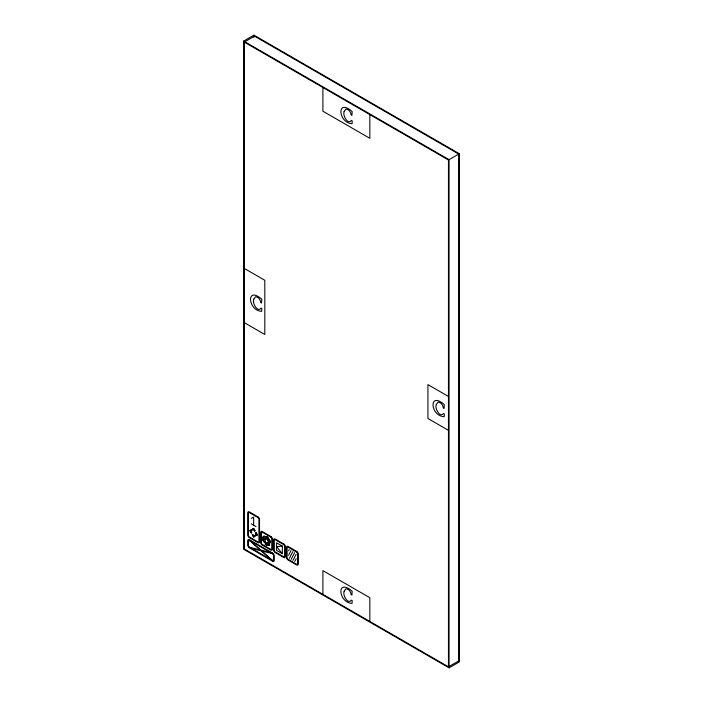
<?xml version="1.0" encoding="UTF-8"?>
<svg xmlns="http://www.w3.org/2000/svg" width="703" height="703" viewBox="0 0 703 703"><rect width="100%" height="100%" fill="white"/><g stroke="black" fill="none" stroke-linecap="round" stroke-linejoin="round"><path stroke-width="1.05" d="M269.847 540.528L270.11 541.951L268.88 541.951M263.036 536.89L263.08 538.946M269.513 545.133L269.706 543.261L267.913 542.057L267.729 544.192L268.845 545.379M263.001 539.676L263.915 539.298M288.573 550.748L289.188 549.535M288.573 555.326L291.016 550.528M292.817 551.574L289.364 558.349M291.165 559.403L294.619 552.611M292.966 560.44L296.139 554.21M294.768 561.477L296.183 558.7M264.416 542.312L265.356 541.301M265.356 544.131L266.604 545.405M265.593 544.087L265.224 544.482L265.374 542.488L267.017 542.558L266.639 542.962L268.335 545.379L266.797 545.352M243.677 41.082L253.941 35.15L459.323 153.729L459.323 661.918L449.059 667.85L243.677 549.271L243.677 41.082L449.059 159.66L449.059 667.85M244.257 42.092L254.53 36.169L458.743 154.062L458.743 660.908L448.47 666.831L244.257 548.938L244.257 42.092L448.47 159.994L459.323 153.729M251.182 529.763L249.837 530.537L251.182 532.874M252.298 529.113L253.651 528.34L254.996 530.668M251.279 529.93L250.031 530.651L251.279 532.821M252.395 529.28L253.651 528.559L254.899 530.73M251.648 530.37L250.593 530.976L251.648 532.795M252.597 529.816L253.651 529.218L254.697 531.029M251.744 530.537L250.786 531.09L251.744 532.742M252.693 529.983L253.651 529.438L254.6 531.09M254.6 535.493L253.651 536.046L252.693 534.394M255.558 534.939L256.507 534.394L255.558 532.742M254.697 535.66L253.651 536.266L252.597 534.447M255.655 535.106L256.7 534.5L255.655 532.681M254.899 536.196L253.651 536.925L252.395 534.755M256.015 535.554L257.272 534.834L256.015 532.663M254.996 536.363L253.651 537.145L252.298 534.807M256.112 535.721L257.465 534.939L256.112 532.61M263.203 536.828L264.319 536.776L263.924 535.827L265.391 537.821L265.189 539.781L264.969 538.814L263.274 538.779M251.305 518.41L253.651 517.092L253.651 525.22M282.342 546.117L276.595 546.6L282.342 553.709L282.342 546.117L276.595 542.804L276.595 550.396L282.342 553.709M264.187 536.644C262.087 535.958 262.527 540.493 264.917 538.946M267.905 538.902L266.296 538.858L265.637 536.784L266.894 536.828M265.47 542.619L266.718 542.681L268.019 545.01M267.078 536.732L268.054 538.428M244.257 268.414L264.803 280.269L264.803 334.479L244.257 322.615M448.47 396.474L427.934 384.62L427.934 418.496L448.47 430.35M251.305 523.867L255.997 526.573M268.071 540.484L267.439 540.062L268.871 542.083L270.488 542.083L269.864 541.679L269.82 540.299M267.799 540.422L268.115 537.725L269.68 540.045M268.379 545.3L266.428 545.089M267.456 537.101L265.506 536.653L266.244 538.99L268.001 539.034L267.896 537.821M263.3 540.756L264.442 542.488L265.497 541.354L263.924 539.166L263.036 539.315L263.089 540.387M263.23 540.809L262.896 539.974M448.47 159.994L448.47 666.831M369.84 114.598L369.84 138.315L322.897 111.206L322.897 87.497M369.84 621.434L369.84 597.717L322.897 570.616L322.897 594.334M253.941 35.15L253.941 37.347M253.774 299.179C251.955 302.931 257.693 313.134 261.059 308.099L261.868 308.564L261.683 311.341C247.816 310.735 245.804 285.356 261.797 299.206L261.56 303.046L260.734 302.571C260.541 299.821 258.502 296.771 255.514 296.771L253.774 299.179M344.145 111.487C342.317 115.239 348.064 125.442 351.421 120.406L352.229 120.872L352.054 123.649C338.187 123.043 336.175 97.664 352.159 111.513L351.931 115.354L351.105 114.879C350.911 112.129 348.873 109.079 345.885 109.079L344.145 111.487M344.145 591.223C342.317 594.966 348.064 605.178 351.421 600.142L352.229 600.608L352.054 603.385C338.187 602.77 336.175 577.4 352.159 591.249L351.931 595.09L351.105 594.615C350.911 591.856 348.873 588.815 345.885 588.815L344.145 591.223M436.273 404.541C434.454 408.294 440.192 418.496 443.549 413.461L444.366 413.926L444.182 416.703C430.315 416.097 428.303 390.719 444.296 404.568L444.059 408.408L443.233 407.933C443.039 405.183 441.001 402.134 438.013 402.142L436.273 404.541M269.601 543.305L269.161 545.44L267.834 544.192L268.01 542.241L269.601 543.305M260.013 549.895L249.222 547.224L251.156 548.34L260.989 550.774L272.746 560.809L261.955 551.02L272.746 553.692L270.813 552.576L260.989 550.141L249.222 540.106L260.013 549.895M257.983 516.881L249.319 511.881A2.171 1.257 60 0 0 247.781 512.759L247.781 534.965A2.171 1.257 60 0 0 249.319 537.628L257.983 542.628A2.171 1.257 60 0 0 259.521 541.741L259.521 519.543A2.171 1.257 60 0 0 257.983 516.881M257.983 517.557L249.319 512.557A1.344 0.773 60 0 0 248.37 513.102L248.37 535.299A1.344 0.773 60 0 0 249.319 536.951L257.983 541.951A1.344 0.773 60 0 0 258.932 541.398L258.932 519.201A1.344 0.773 60 0 0 257.983 517.557M270.892 536.53L262.228 531.53A2.171 1.257 60 0 0 260.69 532.417L260.69 542.417A2.171 1.257 60 0 0 262.228 545.08L270.892 550.08A2.171 1.257 60 0 0 272.43 549.192L272.43 539.192A2.171 1.257 60 0 0 270.892 536.53M283.801 543.981L275.137 538.981A2.171 1.257 60 0 0 273.599 539.869L273.599 549.869A2.171 1.257 60 0 0 275.137 552.532L283.801 557.532A2.171 1.257 60 0 0 285.339 556.644L285.339 546.644A2.171 1.257 60 0 0 283.801 543.981M296.71 551.433L288.045 546.433A2.171 1.257 60 0 0 286.508 547.321L286.508 557.321A2.171 1.257 60 0 0 288.045 559.983L296.71 564.984A2.171 1.257 60 0 0 298.248 564.096L298.248 554.096A2.171 1.257 60 0 0 296.71 551.433M270.892 537.206L262.228 532.206A1.344 0.773 60 0 0 261.279 532.751L261.279 542.751A1.344 0.773 60 0 0 262.228 544.403L270.892 549.403A1.344 0.773 60 0 0 271.841 548.85L271.841 538.85A1.344 0.773 60 0 0 270.892 537.206M283.801 544.658L275.137 539.658A1.344 0.773 60 0 0 274.188 540.203L274.188 550.212A1.344 0.773 60 0 0 275.137 551.855L283.801 556.855A1.344 0.773 60 0 0 284.75 556.31L284.75 546.301A1.344 0.773 60 0 0 283.801 544.658M296.71 552.11L288.045 547.11A1.344 0.773 60 0 0 287.096 547.663L287.096 557.664A1.344 0.773 60 0 0 288.045 559.307L296.71 564.307A1.344 0.773 60 0 0 297.659 563.762L297.659 553.762A1.344 0.773 60 0 0 296.71 552.11M272.65 553.129L249.319 539.658A2.171 1.257 60 0 0 247.781 540.545L247.781 545.124A2.171 1.257 60 0 0 249.319 547.786L272.65 561.258A2.171 1.257 60 0 0 274.188 560.37L274.188 555.792A2.171 1.257 60 0 0 272.65 553.129M272.65 553.806L249.319 540.335A1.344 0.773 60 0 0 248.37 540.888L248.37 545.466A1.344 0.773 60 0 0 249.319 547.11L272.65 560.581A1.344 0.773 60 0 0 273.599 560.036L273.599 555.449A1.344 0.773 60 0 0 272.65 553.806"/></g></svg>
